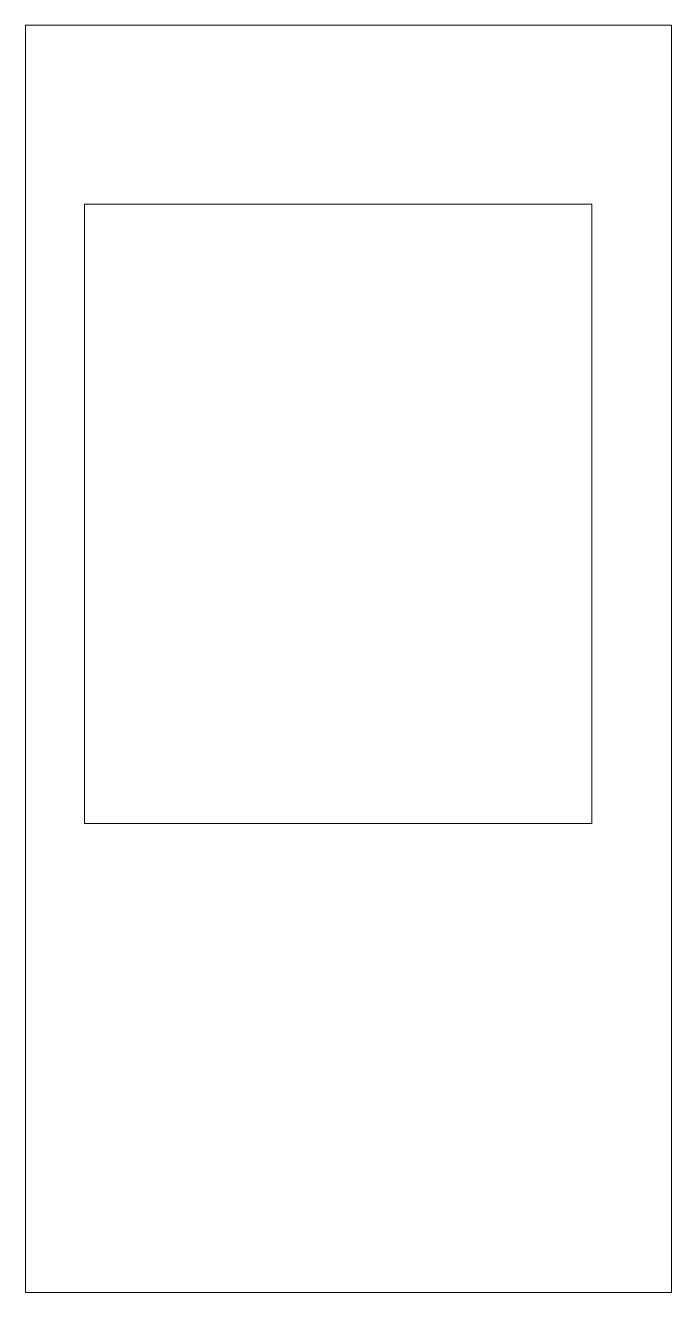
# Model space of a CAD drawing. Header units: inches. Extents: x 0.5 to 5.7, y 0.6 to 10.8.
import ezdxf

# ---------------------------------------------------------------- set-up
doc = ezdxf.new("R2010")
doc.units = ezdxf.units.IN
doc.header["$MEASUREMENT"] = 0
doc.layers.add('Laser-Vector_Cut', color=1, linetype='Continuous', lineweight=0)

msp = doc.modelspace()

# ---------------------------------------------------------------- linework, layer by layer
at = {"layer": 'Laser-Vector_Cut'}
for p, q in [((0.533, 10.754), (0.533, 0.554)), ((5.731, 10.754), (0.533, 10.754)), ((5.731, 0.554), (5.731, 10.754)), ((1.009, 9.314), (5.09, 9.314)), ((1.009, 4.329), (1.009, 9.314)), ((5.09, 9.314), (5.09, 4.329)), ((5.09, 4.329), (1.009, 4.329)), ((0.533, 0.554), (5.731, 0.554))]:
    msp.add_line(p, q, dxfattribs=at)

doc.saveas('drawing.dxf')
